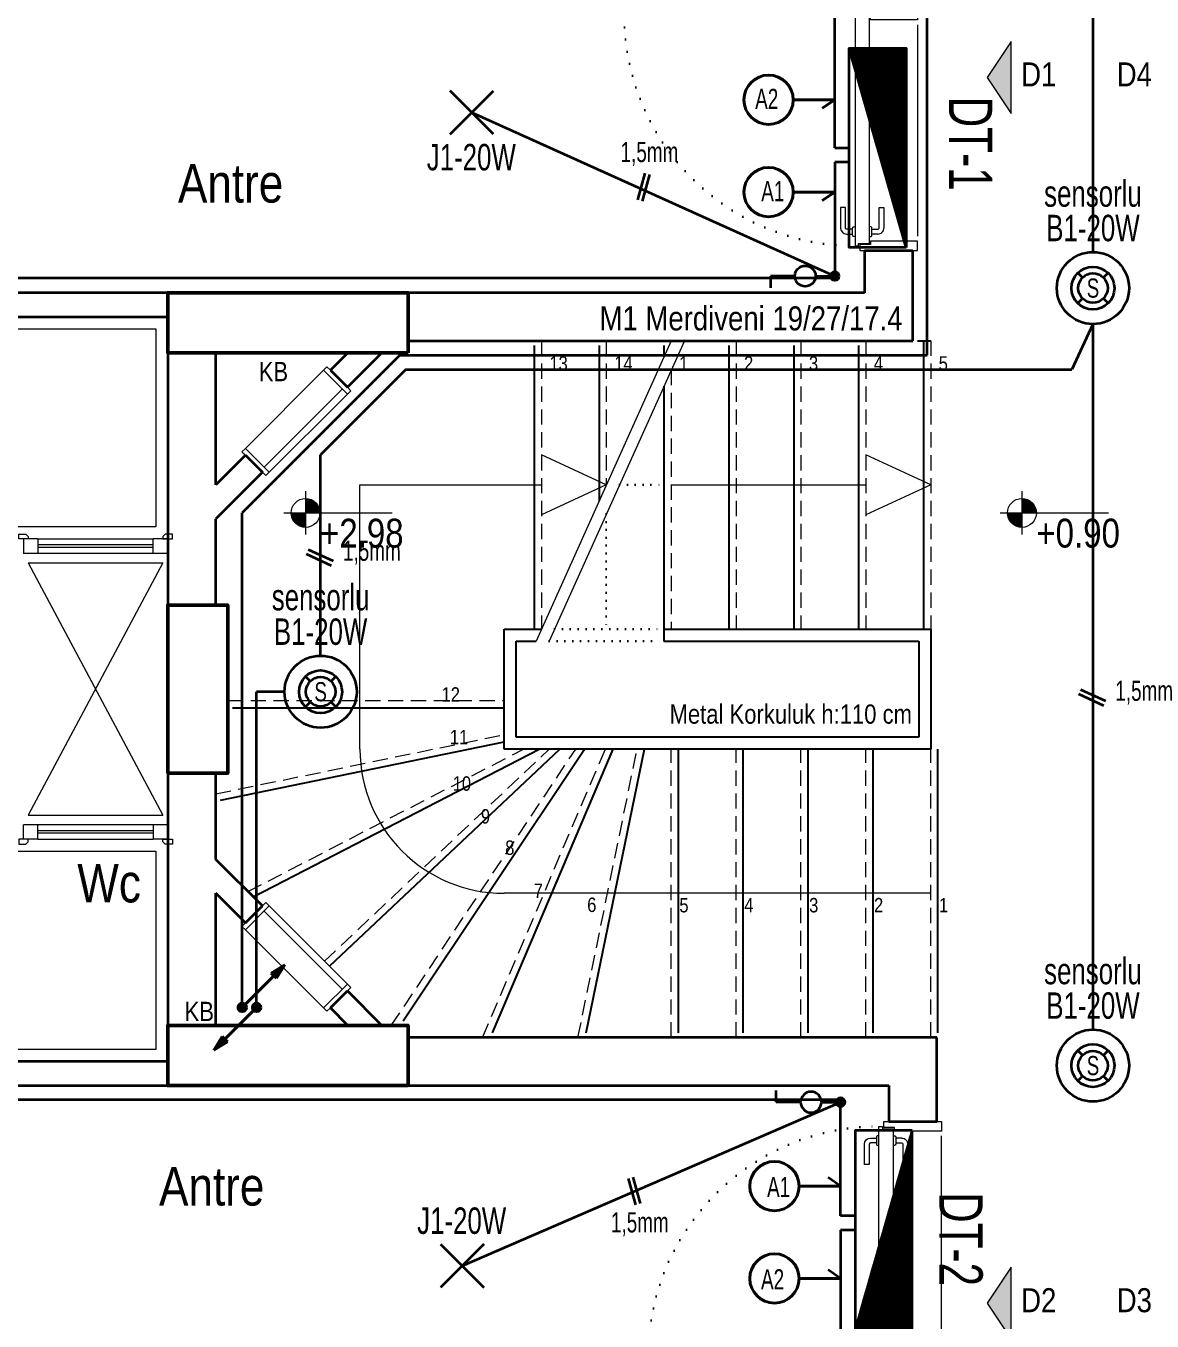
# Model space of a CAD drawing. Header units: millimetres. Extents: x 1852829 to 1882754, y -270850 to -231658.
# Drawn here: x 1857929 to 1858397, y -248094 to -247555 of the extents above; entities that cross this region are included whole.
import ezdxf
from ezdxf.enums import TextEntityAlignment as Align

# ---------------------------------------------------------------- set-up
doc = ezdxf.new("R2010")
doc.units = ezdxf.units.MM
for name, pattern in [('CONTINOUS', [0]), ('CONTINU', [0]), ('DASHED', [0.75, 0.5, -0.25]), ('DOT', [0.25, 0, -0.25]), ('izdüşüm arka', [3.175, 0, -3.175]), ('izdüşüm ön', [9.525, 6.35, -3.175])]:
    doc.linetypes.add(name, pattern=pattern)
for name, color, linetype, lineweight in [('a_ba', 6, 'Continuous', 50), ('a_doğrama', 251, 'Continuous', 20), ('a_duvar', 251, 'Continuous', 35), ('a_görünüş', 32, 'Continuous', 25), ('a_görünüş_ince', 8, 'Continuous', 20), ('a_izdüşüm_arka', 251, 'izdüşüm arka', 30), ('a_izdüşüm_ön', 6, 'izdüşüm ön', 9), ('a_not_kot', 251, 'Continuous', 13), ('a_not_mahal', 253, 'Continuous', 5), ('a_not_misc', 144, 'Continuous', 5), ('a_not_text', 7, 'Continuous', 13), ('Aydınlatma', 4, 'CONTINOUS', 35), ('Aydınlatma_', 3, 'Continuous', 40), ('Genel', 4, 'CONTINOUS', 40), ('Priz', 6, 'CONTINOUS', 40), ('Topraklama', 3, 'DASHED', 40)]:
    doc.layers.add(name, color=color, linetype=linetype, lineweight=lineweight)
doc.layers.add('a_basılmayacak', color=251, linetype='Continuous', lineweight=5, plot=False)
doc.styles.add('Grupcad', font='arial.ttf', dxfattribs={"width": 0.7})
doc.styles.add('OL', font='tsimplex.shx', dxfattribs={"width": 0.8, "height": 12})
doc.styles.add('ROMANTUR', font='arial.ttf', dxfattribs={"width": 0.7})
doc.styles.get("Standard").update_dxf_attribs({"font": 'ARIALN.TTF'})

# ---------------------------------------------------------------- blocks, each defined once
blk = doc.blocks.new('K1')
at = {"layer": 'a_doğrama', "color": 251}
for points in [[(-17.5, -2.5), (-22, -2.5), (-22, 0), (2, 0), (2, -4), (-17.5, -4), (-17.5, -2.5)], [(-27.5, -93.1), (-25, -93.1)], [(-17.5, -97.5), (-22, -97.5), (-22, -100), (2, -100), (2, -96), (-17.5, -96), (-17.5, -97.5)], [(-14.5, -93.1), (-17, -93.1)]]:
    blk.add_lwpolyline(points, dxfattribs=at)
blk.add_lwpolyline([(-18, -14), (-18, -4), (-18, -3), (-22.5, -3), (-22.5, -2.5), (-22.5, -2), (-24, -2), (-24, -2.5), (-24, -12.5), (-24, -88), (-24, -97.5), (-24, -98), (-22.5, -98), (-22.5, -97.5), (-22.5, -97), (-18, -97), (-18, -96), (-18, -86.5)], close=True, dxfattribs=at)
for points in [[(-25, -91.1), (-27.5, -91.1, -0.414214), (-28, -90.6), (-28, -82.1), (-30, -82.1), (-30, -90.6)], [(-17, -91.1), (-14.5, -91.1, 0.414214), (-14, -90.6), (-14, -82.1), (-12, -82.1), (-12, -90.6)], [(-24, -94.1), (-24.5, -94.1, -0.414214), (-25, -93.6), (-25, -90.6, -0.414214), (-24.5, -90.1), (-24, -90.1)], [(-18, -94.1), (-17.5, -94.1, 0.414214), (-17, -93.6), (-17, -90.6, 0.414214), (-17.5, -90.1), (-18, -90.1)]]:
    blk.add_lwpolyline(points, format="xyb", dxfattribs=at)
for centre, start, end in [((-27.5, -90.6), 180, 270), ((-14.5, -90.6), 270, 0)]:
    blk.add_arc(centre, 2.5, start, end, dxfattribs=at)
at = {"layer": 'a_görünüş_ince', "color": 251}
blk.add_line((2, -6), (2, -94), dxfattribs=at)
at = {"layer": 'a_izdüşüm_arka', "color": 251, "linetype": 'DOT', "ltscale": 20}
blk.add_line((-24, -2), (-120, -2), dxfattribs=at)
blk.add_arc((-24, -2), 96, 180, 270, dxfattribs=at)
blk = doc.blocks.new('M1')
at = {"layer": 'a_doğrama', "linetype": 'Continuous'}
for p, q in [((-24, 6), (-30, 6)), ((-30, 0), (-30, 6)), ((-24, 0), (-24, 6)), ((30, 6), (24, 6)), ((24, 6), (24, 0)), ((30, 0), (30, 6)), ((-24, 0), (-30, 0)), ((30, 0), (24, 0))]:
    blk.add_line(p, q, dxfattribs=at)
at = {"layer": 'a_doğrama'}
for p, q in [((24, 3.5), (-24, 3.5)), ((24, 2.5), (-24, 2.5))]:
    blk.add_line(p, q, dxfattribs=at)
for points in [[(-28, -1), (-28, 0), (-32, 0), (-32, -2), (-29, -2)], [(28, -1), (28, 0), (32, 0), (32, -2), (29, -2)]]:
    blk.add_lwpolyline(points, close=True, dxfattribs=at)
at = {"layer": 'a_görünüş_ince'}
for p, q in [((24, 6), (-24, 6)), ((-24, 0), (24, 0))]:
    blk.add_line(p, q, dxfattribs=at)
blk = doc.blocks.new('sembol_kot')
at = {"layer": 'a_not_kot'}
for points in [[(0, 10), (0, 0), (10, 0, 0.414214)], [(0, 0), (-10, 0, 0.414214), (0, -10)]]:
    blk.add_hatch(color=256, dxfattribs=at).paths.add_polyline_path(points)
for p, q in [((0, 15), (0, -15)), ((-15, 0), (60, 0))]:
    blk.add_line(p, q, dxfattribs=at)
blk.add_circle((0, 0), 10, dxfattribs=at)
blk = doc.blocks.new('kb')
at = {"layer": 'a_doğrama'}
blk.add_line((10.91, -41.26), (12.32, -42.68), dxfattribs=at)
for points in [[(44.85, -7.32), (46.26, -5.91)], [(44.85, -7.32), (54.75, -17.22)], [(47.68, -7.32), (46.26, -5.91)], [(52.63, -15.1), (20.1, -47.63)], [(54.75, -14.39), (56.16, -15.81)], [(56.16, -15.81), (54.75, -17.22)], [(54.75, -17.22), (20.81, -51.16)], [(10.91, -41.26), (12.32, -39.85)], [(10.91, -41.26), (20.81, -51.16)], [(12.32, -39.85), (22.22, -49.75)]]:
    blk.add_lwpolyline(points, dxfattribs=at)
at = {"layer": 'a_duvar'}
for points in [[(55, 0), (47.68, -7.32)], [(69.14, 0), (54.75, -14.39)], [(47.68, -7.32), (54.75, -14.39)], [(12.32, -42.68), (0, -55)], [(12.32, -42.68), (19.39, -49.75)], [(19.39, -49.75), (0, -69.14)]]:
    blk.add_lwpolyline(points, dxfattribs=at)
at = {"layer": 'a_görünüş_ince'}
blk.add_lwpolyline([(44.85, -7.32), (12.32, -39.85)], dxfattribs=at)
blk = doc.blocks.new('B1-20W SENSORLU ARM.')
at = {"layer": 'Aydınlatma', "color": 1, "linetype": 'CONTINU'}
for p, q in [((-6.3, 6.3), (-4.34, 4.34)), ((6.3, 6.3), (4.34, 4.34)), ((-4.34, -4.34), (-6.3, -6.3)), ((4.34, -4.34), (6.3, -6.3))]:
    blk.add_line(p, q, dxfattribs=at)
at = {"layer": 'Aydınlatma', "linetype": 'CONTINU'}
blk.add_circle((0, 0), 15, dxfattribs=at)
at = {"layer": 'Aydınlatma', "color": 1, "linetype": 'CONTINU'}
for radius in [8.91, 6.14]:
    blk.add_circle((0, 0), radius, dxfattribs=at)
at = {"layer": 'Aydınlatma', "linetype": 'CONTINU', "style": 'Grupcad', "width": 0.7, "flags": 8}
for tag, p in [('SENSORLU', (0, 39.36)), ('B1-20W', (0, 25))]:
    blk.add_attdef(tag, text='', height=11, dxfattribs=at).set_placement(p, align=Align.MIDDLE_CENTER)
at = {"layer": 'Aydınlatma', "color": 4, "linetype": 'CONTINU', "style": 'Grupcad', "width": 0.7, "flags": 8}
blk.add_attdef('S.', text='', height=8, dxfattribs=at).set_placement((0, 0), align=Align.MIDDLE_CENTER)
blk = doc.blocks.new('YUKARIYA GIDEN HAT')
at = {"linetype": 'Continuous'}
blk.add_hatch(color=0, dxfattribs=at).paths.add_polyline_path([(12.1, 14.33), (14.28, 12.14), (17.77, 17.77)])
h = blk.add_hatch(color=7, dxfattribs=at)
edge = h.paths.add_edge_path()
edge.add_arc((0, 0), 1.75, 0, 360)
at = {"color": 0, "linetype": 'Continuous'}
for p, q in [((0, 0), (17.77, 17.77)), ((17.77, 17.77), (12.1, 14.33)), ((17.77, 17.77), (14.28, 12.14)), ((12.1, 14.33), (14.28, 12.14))]:
    blk.add_line(p, q, dxfattribs=at)
at = {"color": 7, "linetype": 'Continuous'}
blk.add_circle((0, 0), 1.75, dxfattribs=at)
blk = doc.blocks.new('KAT PANOSU')
at = {"layer": 'Aydınlatma', "linetype": 'CONTINU'}
h = blk.add_hatch(dxfattribs=at)
h.set_pattern_fill('ANSI31', color=2)
h.set_pattern_definition([(45, (274.5771, -113244.44112), (-0.08838834765, 0.08838834765), [])])
h.paths.add_polyline_path([(41.5, 11.87), (-41.5, -11.87), (41.5, -11.87)])
at = {"layer": 'Aydınlatma', "color": 2, "linetype": 'CONTINU'}
blk.add_line((-41.5, -11.87), (41.5, 11.87), dxfattribs=at)
blk.add_line((-41.5, -11.87), (41.5, 11.87), dxfattribs=at)
blk.add_line((-41.5, -11.87), (41.5, 11.87), dxfattribs=at)
blk.add_line((-41.5, -11.87), (41.5, 11.87), dxfattribs=at)
blk.add_line((-41.5, -11.87), (41.5, 11.87), dxfattribs=at)
blk.add_line((-41.5, -11.87), (41.5, 11.87), dxfattribs=at)
blk.add_lwpolyline([(-41.5, -11.87), (-41.5, 11.87), (41.5, 11.87), (41.5, -11.87)], close=True, dxfattribs=at)
blk.add_lwpolyline([(-41.5, -11.87), (-41.5, 11.87), (41.5, 11.87), (41.5, -11.87)], close=True, dxfattribs=at)
blk.add_lwpolyline([(-41.5, -11.87), (-41.5, 11.87), (41.5, 11.87), (41.5, -11.87)], close=True, dxfattribs=at)
blk.add_lwpolyline([(-41.5, -11.87), (-41.5, 11.87), (41.5, 11.87), (41.5, -11.87)], close=True, dxfattribs=at)
blk.add_lwpolyline([(-41.5, -11.87), (-41.5, 11.87), (41.5, 11.87), (41.5, -11.87)], close=True, dxfattribs=at)
blk.add_lwpolyline([(-41.5, -11.87), (-41.5, 11.87), (41.5, 11.87), (41.5, -11.87)], close=True, dxfattribs=at)
blk = doc.blocks.new('J1-20W')
at = {"layer": 'Aydınlatma', "color": 1, "linetype": 'CONTINU'}
for p, q in [((9, 9), (-9, -9)), ((-9, 9), (9, -9))]:
    blk.add_line(p, q, dxfattribs=at)
at = {"layer": 'Aydınlatma', "linetype": 'CONTINU', "style": 'Grupcad', "width": 0.7, "flags": 8}
blk.add_attdef('J1-20W', text='', height=11, dxfattribs=at).set_placement((0, 18.75), align=Align.MIDDLE_CENTER)
blk = doc.blocks.new('NORMAL ANAHTAR')
at = {"layer": 'Aydınlatma', "color": 6, "linetype": 'CONTINU'}
for p, q in [((0, 18.76), (-4.86, 18.76)), ((0, 8.64), (0, 18.76))]:
    blk.add_line(p, q, dxfattribs=at)
blk.add_circle((0, 4.32), 4.32, dxfattribs=at)
blk = doc.blocks.new('BUAT (Enerji)')
at = {"layer": 'Priz', "linetype": 'CONTINU'}
h = blk.add_hatch(color=256, dxfattribs=at)
edge = h.paths.add_edge_path()
edge.add_arc((0, 0), 1.75, 0, 360)
blk.add_circle((0, 0), 1.75, dxfattribs=at)

msp = doc.modelspace()

# ---------------------------------------------------------------- hatches: boundary and pattern name
at = {"layer": 'a_not_misc'}
h = msp.add_hatch(color=256, dxfattribs=at)
h.dxf.hatch_style = 1
h.paths.add_polyline_path([(1858338.67, -247561.72), (1858328.67, -247576.72), (1858338.67, -247591.72)])
h = msp.add_hatch(color=256, dxfattribs=at)
h.dxf.hatch_style = 1
h.paths.add_polyline_path([(1858338.67, -248071.91), (1858328.67, -248086.91), (1858338.67, -248101.91)])

# ---------------------------------------------------------------- linework, layer by layer
at = {"layer": 'a_ba', "color": 253}
for points in [[(1858087.71, -247691.28), (1858087.71, -247666.28), (1857987.71, -247666.28), (1857987.71, -247691.28)], [(1857987.71, -247866.28), (1858012.71, -247866.28), (1858012.71, -247796.28), (1857987.71, -247796.28)], [(1858087.71, -247996.28), (1858087.71, -247971.28), (1857987.71, -247971.28), (1857987.71, -247996.28)]]:
    msp.add_lwpolyline(points, close=True, dxfattribs=at)
at = {"layer": 'a_basılmayacak'}
for points in [[(1857982.71, -247763.78), (1857907.71, -247763.78), (1857907.71, -247681.28), (1857982.71, -247681.28)], [(1857982.71, -247981.28), (1857907.71, -247981.28), (1857907.71, -247898.78), (1857982.71, -247898.78)]]:
    msp.add_lwpolyline(points, close=True, dxfattribs=at)
at = {"layer": 'a_doğrama'}
msp.add_line((1858018.62, -247930.02), (1858020.03, -247928.6), dxfattribs=at)
for points in [[(1858018.62, -247930.02), (1858028.52, -247920.12)], [(1858062.46, -247954.06), (1858028.52, -247920.12)], [(1858020.03, -247931.43), (1858029.93, -247921.53)], [(1858060.34, -247956.18), (1858027.81, -247923.65)], [(1858018.62, -247930.02), (1858020.03, -247931.43)], [(1858052.56, -247963.96), (1858062.46, -247954.06)], [(1858063.87, -247955.47), (1858062.46, -247954.06)], [(1858062.46, -247956.89), (1858063.87, -247955.47)], [(1858052.56, -247963.96), (1858053.97, -247965.37)], [(1858055.39, -247963.96), (1858053.97, -247965.37)]]:
    msp.add_lwpolyline(points, dxfattribs=at)
at = {"layer": 'a_duvar'}
for p, q in [((1858277.71, -247648.78), (1858277.71, -247666.28)), ((1858297.71, -247686.28), (1858297.71, -247648.78)), ((1858277.71, -247666.28), (1857897.71, -247666.28)), ((1857762.71, -247676.28), (1857987.71, -247676.28)), ((1857987.71, -247676.28), (1857987.71, -247796.28)), ((1858087.71, -247686.28), (1858297.71, -247686.28)), ((1858007.71, -247746.28), (1858007.71, -247691.28)), ((1858007.71, -247796.28), (1858007.71, -247760.42)), ((1857987.71, -247796.28), (1857987.71, -247986.28)), ((1858007.71, -247902.14), (1858007.71, -247866.28)), ((1858007.71, -247971.28), (1858007.71, -247916.28)), ((1858307.71, -247976.28), (1858087.71, -247976.28)), ((1858307.71, -248011.28), (1858307.71, -247976.28)), ((1857987.71, -247986.28), (1857847.71, -247986.28)), ((1857912.71, -247996.28), (1858287.71, -247996.28)), ((1858287.71, -247996.28), (1858287.71, -248011.28))]:
    msp.add_line(p, q, dxfattribs=at)
for points in [[(1858277.71, -247648.78), (1858297.71, -247648.78)], [(1858027.1, -247921.53), (1858007.71, -247902.14)], [(1858020.03, -247928.6), (1858007.71, -247916.28)], [(1858020.03, -247928.6), (1858027.1, -247921.53)], [(1858055.39, -247963.96), (1858062.46, -247956.89)], [(1858076.85, -247971.28), (1858062.46, -247956.89)], [(1858062.71, -247971.28), (1858055.39, -247963.96)], [(1858287.71, -248011.28), (1858307.71, -248011.28)]]:
    msp.add_lwpolyline(points, dxfattribs=at)
at = {"layer": 'a_görünüş', "color": 251}
for p, q in [((1858140.21, -247688.28), (1858140.21, -247806.28)), ((1858167.21, -247688.28), (1858167.21, -247752.95)), ((1858194.21, -247688.28), (1858194.21, -247692.95)), ((1858221.21, -247688.28), (1858221.21, -247806.28)), ((1858248.21, -247688.28), (1858248.21, -247806.28)), ((1858275.21, -247688.28), (1858275.21, -247806.28)), ((1858299.71, -247686.28), (1858305.21, -247686.28)), ((1858302.21, -247686.28), (1858302.21, -247806.28)), ((1858194.21, -247705.13), (1858194.21, -247806.28)), ((1858127.71, -247856.28), (1858127.71, -247806.28)), ((1858127.71, -247806.28), (1858143.21, -247806.28)), ((1858194.21, -247806.28), (1858305.21, -247806.28)), ((1858132.71, -247851.28), (1858132.71, -247811.28)), ((1858132.71, -247811.28), (1858140.96, -247811.28)), ((1858194.21, -247811.28), (1858300.21, -247811.28)), ((1858014.71, -247839.03), (1858127.71, -247839.03)), ((1858009.71, -247877.53), (1858127.71, -247853.26)), ((1858300.21, -247851.28), (1858132.71, -247851.28)), ((1858023.33, -247917.76), (1858142.31, -247856.28)), ((1858055.05, -247946.65), (1858150.86, -247856.28)), ((1858085.7, -247969.28), (1858161.11, -247856.28)), ((1858122.86, -247974.28), (1858173.05, -247856.28)), ((1858305.21, -247856.28), (1858127.71, -247856.28)), ((1858161.88, -247974.28), (1858186.1, -247856.28)), ((1858200.21, -247974.28), (1858200.21, -247856.28)), ((1858227.21, -247974.28), (1858227.21, -247856.28)), ((1858254.21, -247974.28), (1858254.21, -247856.28)), ((1858281.21, -247974.28), (1858281.21, -247856.28)), ((1858308.21, -247974.28), (1858308.21, -247856.28))]:
    msp.add_line(p, q, dxfattribs=at)
for points in [[(1858194.21, -247806.28), (1858194.21, -247811.28)], [(1858305.21, -247806.28), (1858305.21, -247856.28)], [(1858300.21, -247811.28), (1858300.21, -247851.28)]]:
    msp.add_lwpolyline(points, dxfattribs=at)
at = {"layer": 'a_görünüş_ince'}
for points in [[(1857929.71, -247778.78), (1857985.71, -247778.78)], [(1857929.71, -247883.78), (1857985.71, -247883.78)], [(1858052.56, -247963.96), (1858020.03, -247931.43)]]:
    msp.add_lwpolyline(points, dxfattribs=at)
at = {"layer": 'a_izdüşüm_arka'}
for p, q in [((1858175.69, -247746.28), (1858194.21, -247746.28)), ((1858170.21, -247758.46), (1858170.21, -247806.28)), ((1858148.69, -247806.28), (1858194.21, -247806.28)), ((1858146.44, -247811.28), (1858194.21, -247811.28))]:
    msp.add_line(p, q, dxfattribs=at)
at = {"layer": 'a_izdüşüm_ön', "color": 251}
for p, q in [((1858143.21, -247686.28), (1858143.21, -247806.28)), ((1858170.21, -247686.28), (1858170.21, -247746.28)), ((1858224.21, -247686.28), (1858224.21, -247806.28)), ((1858251.21, -247686.28), (1858251.21, -247806.28)), ((1858278.21, -247686.28), (1858278.21, -247806.28)), ((1858305.21, -247686.28), (1858305.21, -247806.28)), ((1858197.21, -247698.46), (1858197.21, -247806.28)), ((1858012.71, -247836.03), (1858127.71, -247836.03)), ((1858007.71, -247874.88), (1858127.71, -247850.2)), ((1858021.11, -247915.53), (1858135.78, -247856.28)), ((1858052.93, -247944.52), (1858146.48, -247856.28)), ((1858080.76, -247971.28), (1858157.5, -247856.28)), ((1858118.75, -247976.28), (1858169.79, -247856.28)), ((1858158.41, -247976.28), (1858183.04, -247856.28)), ((1858197.21, -247976.28), (1858197.21, -247856.28)), ((1858224.21, -247976.28), (1858224.21, -247856.28)), ((1858251.21, -247976.28), (1858251.21, -247856.28)), ((1858278.21, -247976.28), (1858278.21, -247856.28)), ((1858305.21, -247976.28), (1858305.21, -247856.28))]:
    msp.add_line(p, q, dxfattribs=at)
at = {"layer": 'a_not_misc'}
for p, q in [((1858067.71, -247746.28), (1858143.21, -247746.28)), ((1858067.71, -247856.28), (1858067.71, -247746.28)), ((1858197.21, -247746.28), (1858278.21, -247746.28)), ((1858305.21, -247916.28), (1858127.71, -247916.28))]:
    msp.add_line(p, q, dxfattribs=at)
for points in [[(1858338.67, -247561.72), (1858328.67, -247576.72), (1858338.67, -247591.72), (1858338.67, -247561.72)], [(1858338.67, -248071.91), (1858328.67, -248086.91), (1858338.67, -248101.91), (1858338.67, -248071.91)]]:
    msp.add_lwpolyline(points, close=True, dxfattribs=at)
for points in [[(1858197.21, -247686.28), (1858140.96, -247811.28)], [(1858202.69, -247686.28), (1858146.44, -247811.28)], [(1858170.21, -247746.28), (1858143.21, -247733.78)], [(1858305.21, -247746.28), (1858278.21, -247733.78)], [(1858170.21, -247746.28), (1858143.21, -247758.78)], [(1858305.21, -247746.28), (1858278.21, -247758.78)], [(1857985.71, -247778.78), (1857929.71, -247883.78)], [(1857929.71, -247778.78), (1857985.71, -247883.78)]]:
    msp.add_lwpolyline(points, dxfattribs=at)
msp.add_arc((1858127.71, -247856.28), 60, 180, 270, dxfattribs=at)
at = {"layer": 'Aydınlatma'}
for p, q in [((1858303.71, -247692.28), (1858303.71, -247109.78)), ((1858372.71, -247355.76), (1858372.71, -247649.37)), ((1858265.28, -247606.03), (1858265.28, -247547.28)), ((1858114.21, -247591.28), (1858265.28, -247659.36)), ((1858265.28, -247586), (1858260.05, -247589.54)), ((1858265.28, -247606.03), (1858271.28, -247606.03)), ((1858271.28, -247612.03), (1858265.28, -247612.03)), ((1858265.28, -247612.03), (1858265.28, -247660.28)), ((1858265.28, -247624.43), (1858260.05, -247627.96)), ((1858265.28, -247660.28), (1857881.71, -247660.28)), ((1858372.71, -247679.37), (1858363.92, -247698.28)), ((1858372.71, -247679.37), (1858372.71, -247972.98)), ((1858084.34, -247692.28), (1858018.71, -247757.91)), ((1858084.34, -247692.28), (1858303.71, -247692.28)), ((1858086.82, -247698.28), (1858051.34, -247733.76)), ((1858086.82, -247698.28), (1858363.92, -247698.28)), ((1858051.34, -247817.37), (1858051.34, -247733.76)), ((1858018.71, -247963.78), (1858018.71, -247757.91)), ((1858024.71, -247963.78), (1858024.71, -247832.37)), ((1858036.34, -247832.37), (1858024.71, -247832.37)), ((1858267.71, -248002.28), (1857918.71, -248002.28)), ((1858110.21, -248071.28), (1858267.71, -248003.2)), ((1858267.71, -248050.53), (1858267.71, -248002.28)), ((1858267.71, -248038.13), (1858262.48, -248034.6)), ((1858273.71, -248050.53), (1858267.71, -248050.53)), ((1858273.71, -248056.53), (1858267.71, -248056.53)), ((1858267.71, -248056.53), (1858267.71, -248110.28)), ((1858267.71, -248076.56), (1858262.48, -248073.02))]:
    msp.add_line(p, q, dxfattribs=at)
at = {"layer": 'Aydınlatma', "color": 3}
for p, q in [((1858183.28, -247627.59), (1858186.38, -247616.6)), ((1858185.21, -247628.14), (1858188.31, -247617.14)), ((1858046.16, -247773.17), (1858056.53, -247777.96)), ((1858045.32, -247774.98), (1858055.69, -247779.78)), ((1858366.69, -247833.25), (1858377.05, -247838.05)), ((1858367.53, -247831.43), (1858377.89, -247836.23)), ((1858179.28, -248034.97), (1858182.38, -248045.96)), ((1858181.21, -248034.42), (1858184.31, -248045.42))]:
    msp.add_line(p, q, dxfattribs=at)
at = {"layer": 'Aydınlatma', "color": 6}
for p, q in [((1858257.28, -247659.36), (1858265.28, -247659.36)), ((1858259.71, -248003.2), (1858267.71, -248003.2))]:
    msp.add_line(p, q, dxfattribs=at)
at = {"layer": 'Priz', "color": 4, "linetype": 'CONTINU'}
for p, q in [((1858247.98, -247586), (1858265.28, -247586)), ((1858247.98, -247624.43), (1858265.28, -247624.43)), ((1858250.41, -248038.13), (1858267.71, -248038.13)), ((1858250.41, -248076.56), (1858267.71, -248076.56))]:
    msp.add_line(p, q, dxfattribs=at)
for centre in [(1858237.74, -247586), (1858237.74, -247624.43), (1858240.17, -248038.13), (1858240.17, -248076.56)]:
    msp.add_circle(centre, 10.25, dxfattribs=at)

# ---------------------------------------------------------------- block references
at = {"layer": 'a_ba'}
msp.add_blockref('kb', (1858007.71, -247691.28), dxfattribs=at)
at = {"layer": 'a_doğrama', "xscale": -1, "rotation": 180}
msp.add_blockref('M1', (1857957.71, -247768.78), dxfattribs=at)
at = {"layer": 'a_doğrama'}
msp.add_blockref('M1', (1857957.71, -247893.78), dxfattribs=at)
at = {"layer": 'a_duvar', "xscale": 0.6, "yscale": 0.6, "zscale": 0.6}
for p in [(1858045.08, -247757.96), (1858343.15, -247757.96)]:
    msp.add_blockref('sembol_kot', p, dxfattribs=at)
at = {"layer": 'a_izdüşüm_arka', "ltscale": 5, "rotation": 359.9992036878907}
msp.add_blockref('K1', (1858297.71, -247548.78), dxfattribs=at)
at = {"layer": 'a_izdüşüm_arka', "ltscale": 5, "xscale": -1, "rotation": 180.0007963121094}
msp.add_blockref('K1', (1858307.64, -248111.28), dxfattribs=at)
at = {"layer": 'Aydınlatma', "linetype": 'CONTINU'}
for name, p, rotation in [('KAT PANOSU', (1858283.15, -247606.03), 90.00000000000001), ('NORMAL ANAHTAR', (1858257.28, -247659.36), 89.99999999999997)]:
    msp.add_blockref(name, p, dxfattribs=dict(at, rotation=rotation))
ref = msp.add_blockref('B1-20W SENSORLU ARM.', (1858372.71, -247664.37), dxfattribs=at)
ref.add_attrib('S.', 'S', dxfattribs={"layer": 'Aydınlatma_', "color": 4, "linetype": 'Continuous', "height": 8, "style": 'Grupcad', "width": 0.7}).set_placement((1858372.71, -247664.37), align=Align.MIDDLE_CENTER)
ref.add_attrib('B1-20W', 'B1-20W', dxfattribs={"layer": 'Aydınlatma_', "color": 4, "linetype": 'Continuous', "height": 11, "style": 'Grupcad', "width": 0.7}).set_placement((1858372.71, -247639.37), align=Align.MIDDLE_CENTER)
ref.add_attrib('SENSORLU', 'sensorlu', dxfattribs={"layer": 'Aydınlatma_', "color": 4, "linetype": 'Continuous', "height": 11, "style": 'Grupcad', "width": 0.7}).set_placement((1858372.71, -247625.01), align=Align.MIDDLE_CENTER)
ref = msp.add_blockref('B1-20W SENSORLU ARM.', (1858051.34, -247832.37), dxfattribs=at)
ref.add_attrib('S.', 'S', dxfattribs={"layer": 'Aydınlatma_', "color": 4, "linetype": 'Continuous', "height": 8, "style": 'Grupcad', "width": 0.7}).set_placement((1858051.34, -247832.37), align=Align.MIDDLE_CENTER)
ref.add_attrib('B1-20W', 'B1-20W', dxfattribs={"layer": 'Aydınlatma_', "color": 4, "linetype": 'Continuous', "height": 11, "style": 'Grupcad', "width": 0.7}).set_placement((1858051.34, -247807.37), align=Align.MIDDLE_CENTER)
ref.add_attrib('SENSORLU', 'sensorlu', dxfattribs={"layer": 'Aydınlatma_', "color": 4, "linetype": 'Continuous', "height": 11, "style": 'Grupcad', "width": 0.7}).set_placement((1858051.34, -247793.01), align=Align.MIDDLE_CENTER)
ref = msp.add_blockref('B1-20W SENSORLU ARM.', (1858372.71, -247987.98), dxfattribs=at)
ref.add_attrib('S.', 'S', dxfattribs={"layer": 'Aydınlatma_', "color": 4, "linetype": 'Continuous', "height": 8, "style": 'Grupcad', "width": 0.7}).set_placement((1858372.71, -247987.98), align=Align.MIDDLE_CENTER)
ref.add_attrib('B1-20W', 'B1-20W', dxfattribs={"layer": 'Aydınlatma_', "color": 4, "linetype": 'Continuous', "height": 11, "style": 'Grupcad', "width": 0.7}).set_placement((1858372.71, -247962.98), align=Align.MIDDLE_CENTER)
ref.add_attrib('SENSORLU', 'sensorlu', dxfattribs={"layer": 'Aydınlatma_', "color": 4, "linetype": 'Continuous', "height": 11, "style": 'Grupcad', "width": 0.7}).set_placement((1858372.71, -247948.62), align=Align.MIDDLE_CENTER)
at = {"layer": 'Aydınlatma', "linetype": 'CONTINU', "xscale": -1}
for name, p, rotation in [('NORMAL ANAHTAR', (1858259.71, -248003.2), 90.00000000000007), ('KAT PANOSU', (1858285.58, -248056.53), 90)]:
    msp.add_blockref(name, p, dxfattribs=dict(at, rotation=rotation))
at = {"layer": 'Genel', "linetype": 'CONTINU'}
msp.add_blockref('YUKARIYA GIDEN HAT', (1858018.71, -247963.78), dxfattribs=at)
at = {"layer": 'Genel', "linetype": 'CONTINU', "rotation": 180}
msp.add_blockref('YUKARIYA GIDEN HAT', (1858024.71, -247963.78), dxfattribs=at)
at = {"layer": 'Priz', "color": 4, "linetype": 'CONTINU', "rotation": 180}
msp.add_blockref('BUAT (Enerji)', (1858265.28, -247659.36), dxfattribs=at)
at = {"layer": 'Priz', "color": 4, "linetype": 'CONTINU', "xscale": -1}
msp.add_blockref('BUAT (Enerji)', (1858267.71, -248003.2), dxfattribs=at)
at = {"layer": 'Topraklama'}
ref = msp.add_blockref('J1-20W', (1858114.21, -247591.28), dxfattribs=dict(at, rotation=180))
ref.add_attrib('J1-20W', 'J1-20W', dxfattribs={"layer": 'Aydınlatma', "linetype": 'CONTINU', "height": 11, "style": 'Grupcad', "width": 0.7, "flags": 8}).set_placement((1858114.04, -247609.88), align=Align.MIDDLE_CENTER)
ref = msp.add_blockref('J1-20W', (1858110.21, -248071.28), dxfattribs=dict(at, xscale=-1))
ref.add_attrib('J1-20W', 'J1-20W', dxfattribs={"layer": 'Aydınlatma', "linetype": 'CONTINU', "height": 11, "style": 'Grupcad', "width": 0.7, "flags": 8}).set_placement((1858110.04, -248052.53), align=Align.MIDDLE_CENTER)

# ---------------------------------------------------------------- texts
at = {"layer": 'a_not_kot'}
for s, p in [('+2.98', (1858051.08, -247772.36)), ('+0.90', (1858349.15, -247772.36))]:
    msp.add_text(s, height=12, dxfattribs=at).set_placement(p)
at = {"layer": 'a_not_mahal'}
for s, height, p in [('Antre', 16, (1857991.99, -247628.78)), ('KB', 8, (1858025.59, -247703.13)), ('Wc', 16, (1857950.09, -247920.04)), ('KB', 8, (1857994.75, -247969.44)), ('Antre', 16, (1857984.13, -248046.22))]:
    msp.add_text(s, height=height, dxfattribs=at).set_placement(p)
at = {"layer": 'a_not_text'}
for s, height, p in [('D1', 10, (1858342.84, -247580.43)), ('D4', 10, (1858382.61, -247580.43)), ('M1 Merdiveni 19/27/17.4', 10, (1858167.4, -247681.97)), ('13', 6, (1858146.52, -247698.72)), ('14', 6, (1858173.52, -247698.72)), ('1', 6, (1858200.52, -247698.72)), ('2', 6, (1858227.52, -247698.72)), ('3', 6, (1858254.52, -247698.72)), ('4', 6, (1858281.52, -247698.72)), ('5', 6, (1858308.52, -247698.72)), ('12', 6, (1858101.67, -247836.51)), ('Metal Korkuluk h:110 cm', 8, (1858196.53, -247845.67)), ('11', 6, (1858105.13, -247854.26)), ('10', 6, (1858106.29, -247873.58)), ('9', 6, (1858118.03, -247887.24)), ('8', 6, (1858128.14, -247900.28)), ('7', 6, (1858140.03, -247918.19)), ('6', 6, (1858162.26, -247924.05)), ('5', 6, (1858200.61, -247924.21)), ('4', 6, (1858227.61, -247924.21)), ('3', 6, (1858254.61, -247924.21)), ('2', 6, (1858281.61, -247924.21)), ('1', 6, (1858308.61, -247924.21)), ('D2', 10, (1858342.84, -248090.62)), ('D3', 10, (1858382.61, -248090.62))]:
    msp.add_text(s, height=height, dxfattribs=at).set_placement(p)
at = {"layer": 'Aydınlatma', "linetype": 'CONTINU', "style": 'ROMANTUR', "width": 0.7}
for s, p in [('DT-1', (1858321.82, -247604.25)), ('DT-2', (1858317.82, -248060.19))]:
    msp.add_text(s, height=18, rotation=270, dxfattribs=at).set_placement(p, align=Align.MIDDLE_CENTER)
at = {"layer": 'Priz', "color": 4, "linetype": 'CONTINU', "style": 'OL', "width": 0.7}
for s, p in [('A2', (1858232.16, -247589.83)), ('A1', (1858234.68, -247628.25)), ('A1', (1858237.11, -248042.7)), ('A2', (1858234.59, -248081.13))]:
    msp.add_text(s, height=8.4, dxfattribs=at).set_placement(p)
at = {"layer": 'Priz', "color": 3, "linetype": 'CONTINU', "style": 'OL', "width": 0.7}
for p in [(1858176.14, -247611.93), (1858172.14, -248057.42)]:
    msp.add_text('1,5mm', height=8.4, dxfattribs=at).set_placement(p)
for p in [(1858060.65, -247777.89), (1858382.02, -247836.16)]:
    msp.add_text('1,5mm', height=8.4, rotation=360, dxfattribs=at).set_placement(p)

doc.saveas('drawing.dxf')
